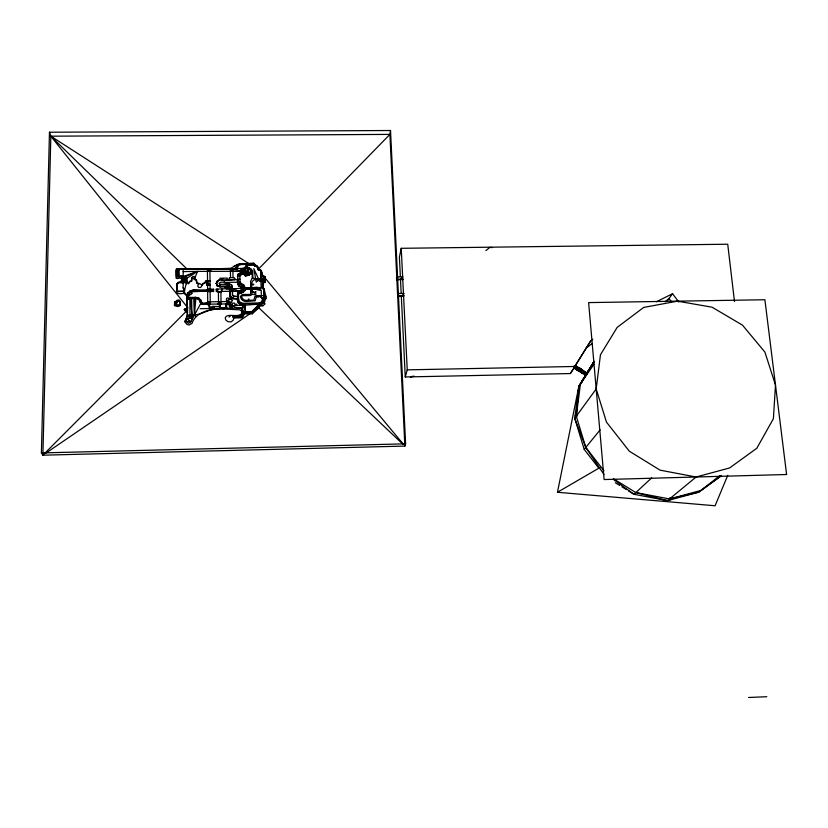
<?xml version="1.0" encoding="UTF-8"?>
<svg xmlns="http://www.w3.org/2000/svg" width="828" height="828" viewBox="0 0 828 828"><rect width="100%" height="100%" fill="white"/><g stroke="black" fill="none" stroke-linecap="round" stroke-linejoin="round"><path stroke-width="1.24" d="M207.611 289.872L192.945 290.09L190.098 290.866L188.091 292.77C185.048 302.023 190.533 313.201 184.82 321.73L186.859 324.328L189.043 325.031L191.992 323.427C195.894 311.897 209.546 309.527 220.196 308.492M184.82 321.73L187.407 315.447L187.138 312.011L184.551 310.531L184.292 309.33L185.72 309.165L186.424 309.9L186.931 309.165L186.652 295.782L183.982 293.35L179.407 293.785L176.478 292.76L177.006 283.652L177.875 282.483L180.99 281.396L182.771 276.718L197.457 271.398L240.855 271.284L241.859 272.195L237.895 274.792L237.45 276.593M185.772 281.427L185.824 278.146L186.497 278.136L185.772 281.427L184.83 282.327L183.868 281.458L183.433 277.007L183.081 287.937L184.582 290.214L183.982 293.35L183.371 291.352L177.958 291.559L176.964 290.876M206.482 269.172L230.712 268.303L238.06 264.153L253.482 263.097L258.025 267.092L258.564 269.245L261.13 270.363L262.352 275.734L265.001 276.583L265.457 279.812L264.474 279.823M207.538 280.609L205.665 280.796L204.795 282.617L202.653 283.559L201.721 285.36L200.728 284.107L197.126 282.886L196.495 279.792L194.539 278.984L194.156 276.376L193.017 276.417L191.516 277.897L191.527 280.537L189.415 281.416L188.577 283.197L187.18 282.069L186.828 277.515L185.493 277.535L185.161 281.437L184.489 281.448L184.385 277.308L183.433 276.438M232.585 290.659L232.43 288.361L229.718 290.711M232.564 288.361L216.232 289.169L216.253 291.508L220.921 292.243L221.914 291.425L229.77 291.301L230.06 297.935L231.736 299.001L238.309 298.949L231.674 298.152L230.287 296.941L229.739 294.944L231.757 297.728L233.517 297.966M232.544 288.454L229.532 288.599M265.001 276.583L264.939 279.181L258.046 278.974L264.432 278.87L264.515 282.141L265.26 282.131L265.001 276.583L263.511 276.469M41.4 452.926L49.473 132.221L390.516 130.513L405.606 443.829L404.871 446.085L42.89 455.183L41.4 452.926L405.606 443.829M247.375 265.467L245.678 266.295L244.281 268.996L246.32 267.951L246.465 265.747L247.344 265.374L254.434 265.281L257.177 266.688L258.584 270.301M183.071 283.559L183.588 282.089L184.83 282.327L183.071 283.559L182.108 282.741L182.243 276.914L177.233 276.987L176.281 276.117L176.737 268.614L233.889 268.883L236.373 267.185L237.895 264.701L242.542 263.842M176.478 292.76L177.006 283.652M262.031 275.331L262.186 273.116L261.13 270.363M194.663 277.308L194.539 278.984L197.457 271.398L185.172 276.749L183.526 276.304L182.243 276.914L181.891 280.34L180.421 282.41M244.343 274.803L244.457 269.731L246.289 267.868L248.897 267.837L250.553 268.821L251.07 272.143L246.413 274.803L245.574 276.2L244.343 274.803L244.239 268.355L246.102 266.036M576.288 416.256L578.886 386.262L593.955 361.619L580.428 384.006L576.288 416.256L585.8 447.451L603.995 474.527M183.143 269.276L183.185 275.683L177.233 275.765L177.213 269.359L237.036 269.183L238.526 265.25L240.099 264.691L253.492 263.863L253.854 265.374M696.089 477.011L660.071 470.149L629.332 451.219L606.469 422.104L596.191 388.953L600.466 354.736L617.16 327.391L643.677 307.436L677.439 301.164L712.049 307.188L742.499 325.156L764.906 352.097L775.494 385.051L773.393 418.73L756.813 448.258L729.592 467.955L696.089 477.011L667.492 500.65L633.958 494.285L628.462 490.88M594.266 361.35L578.886 386.262L574.756 418.347L584.216 449.387L599.12 468.544M262.279 280.537L262.424 287.854L263.718 290.193L263.904 299.312A5.651 5.289 0.5 0 1 258.388 304.673L257.891 306.505L251.567 312.477L243.856 313.212L241.848 316.451L239.892 316.979L232.74 317.103L233.641 318.035L233.392 319.918L231.26 321.813L228.145 321.73L225.723 319.981L225.247 317.786L226.375 316.192C231.229 313.812 238.247 317.859 242.097 313.129L241.186 307.975L225.651 308.399L226.593 307.498L226.831 303.897M207.29 281.706L210.043 281.147L206.151 281.717L207.29 281.706L210.084 285.318L207.021 285.36L207.29 281.706L206.151 281.199L205.209 283L203.077 283.942L200.759 287.43L198.658 287.461L197.613 285.836L198.699 284.139L196.712 283.279L196.101 280.237L194.114 279.378L193.524 278.198L192.127 277.887L191.837 281.127L189.829 281.799L188.473 283.818L186.569 282.079L186.497 278.136M390.516 130.513L389.905 134.395L404.871 446.085M174.47 302.344L174.843 305.822L177.678 306.505L179.397 306.06L180.1 305.449L180.276 301.599L179.262 299.964L177.244 300.212L174.47 302.344L178.123 300.46L179.459 300.916L180.1 305.449M182.025 278.788L179.521 278.094L177.368 278.591L176.302 278.198L176.561 276.738M237.357 299.726L238.153 302.355C243.111 307.705 251.526 303.421 257.777 304.683L257.404 306.039L251.557 311.825C248.514 312.342 241.196 309.403 242.045 314.785L239.882 316.141L232.72 316.265M264.484 276.355L264.908 280.495L262.776 281.872L262.807 287.43L263.656 288.299C264.515 293.826 266.823 303.628 259.123 305.304L251.96 312.653L243.856 313.212L243.67 315.954L242.107 317.817L233.641 318.035M186.652 295.782L186.838 294.82L184.396 292.563M727.771 475.282L715.081 505.763L557.461 492.277L578.896 386.241M734.488 301.558L727.729 244.219L401.238 248.307L399.417 257.125L400.359 276.459M400.897 279.409L403.019 279.295L396.591 279.905L396.612 276.987L402.925 276.894M396.591 279.905L396.612 276.987L397.378 277.597L396.477 277.608M404.126 293.443L397.792 293.536L397.771 296.465L402.574 296.383L402.253 295.948M397.771 296.465L397.792 293.536M184.489 281.448L185.213 278.156M402.17 279.833L402.191 276.904M187.138 312.011L187.387 310.924L185.42 310.717L184.458 309.186M402.977 296.383L403.008 293.464M244.498 273.074L245.574 276.2L249.611 274.844L251.401 273.074L251.246 270.176M238.702 285.939L237.501 283.093L240.006 283.052L241.02 283.973L241.724 287.544L238.702 285.939L237.564 283.725L237.853 274.316L241.828 271.719L243.215 269.483L240.782 268.489L240.855 271.284M407.231 369.857L574.963 366.462L570.389 373.552L405.265 376.968L407.231 369.857L401.238 248.307M207.631 291.642L210.146 291.601L207.611 289.303L213.634 289.21L213.655 291.549L207.621 291.042L190.75 291.839L189.157 293.371L188.598 299.229L189.136 297.956L190.492 297.418L195.812 297.345L198.679 298.028L200.707 299.871L202.156 303.12L207.724 303.027L210.229 301.816L209.898 269.235M233.931 271.377L240.813 270.797L241.828 271.719L239.892 275.921L237.398 275.952M225.578 303.917L225.64 307.83L220.165 307.685L220.113 304.942L221.045 303.99L220.921 292.243L221.883 289.086L221.914 291.425M229.708 290.68L229.542 288.372L229.459 289.086M179.252 268.81L176.737 268.614L175.733 270.787L176.302 278.198M229.687 289.955L229.925 290.421L229.894 288.599M260.365 278.808L260.965 277.038L260.654 270.445L257.881 269.017M175.029 302.344L174.304 305.325M175.194 302.375L175.101 304.787L180.038 305.139L177.647 305.573L174.915 304.932M244.053 313.905L252.343 313.802L258.781 307.757L259.392 306.339L263.045 305.708L264.846 303.907L264.246 302.851L265.902 297.914L261.876 297.976M245.067 307.54L236.86 307.975L227.783 303.886L229.201 301.257L228.186 300.647L229.584 298.794L232.451 300.605L231.136 302.479L230.153 301.868L227.783 303.886L200.262 304.321L190.337 322.537L188.235 323.313L185.482 320.798M234.252 291.239L241.124 290.504L242.004 291.239L241.538 292.036L237.843 292.646L237.419 300.347L238.195 302.81L240.244 304.538L245.026 305.18L245.109 310.386L245.005 304.88L242.49 304.921M237.326 294.489L237.843 292.646M245.564 268.427L246.465 265.747L248.949 268.241L251.515 269.307L252.747 271.667L252.871 278.27M238.619 299.705L238.485 293.381L241.59 292.657L242.055 291.86L241.176 291.135L241.083 288.175L243.453 284.977L239.954 282.42L238.65 285.308L241.683 286.912L244.581 287.181L245.606 288.703L245.626 289.872L242.832 292.636L243.38 290.938L245.585 289.396L256.183 289.241L261.224 290.235L261.317 295.244L260.696 295.875L256.307 295.482L255.003 296.062L253.854 300.212L249 300.285L248.98 299.084L248.369 299.094L248.39 300.295L246.185 300.326A4.357 4.068 -0.5 0 1 241.745 296.3L242.376 295.699L250.035 295.575L251.474 294.954L251.898 293.774L252.695 294.468L255.759 294.426L255.707 291.559L254.413 292.801L252.633 291.187L252.654 292.543L251.878 292.553L251.733 284.842L253.71 284.811L253.699 284.242L251.722 284.273L251.712 283.518L252.292 281.468L253.813 279.967L255.997 279.398L260.83 280.143L261.172 287.875L260.53 288.475L245.606 288.703L243.411 284.346M237.895 274.792L240.886 274.979L243.256 273.913L244.281 271.035M669.873 497.783L668.827 499.967L669.417 499.067L670.183 499.936L671.229 497.752M216.253 283.466L217.381 280.837L219.917 279.709L217.557 281.22L216.45 283.466L217.526 280.982L219.917 279.916L217.412 281.075L216.253 283.466L217.433 285.805L220.02 286.881L228.952 286.881L229.604 287.492L229.739 288.972L226.344 289.024M586.255 374.587L587.29 372.662L585.468 375.529M190.337 322.537L192.582 318.356L187.811 318.314L185.886 319.504M232.647 289.024L232.42 288.661M251.122 269.69L252.136 271.677L252.261 278.28L250.667 281.054L250.646 293.826L250.015 294.406L242.356 294.52L240.482 296.32A5.651 5.289 -0.4 0 0 246.206 301.506L255.179 300.792L256.328 296.652L260.696 296.579L262.652 299.332A4.347 4.068 0.5 0 1 258.367 303.493L243.059 303.741L240.844 303.193L239.23 301.765L238.578 299.25M586.907 373.273L587.155 372.89M575.284 365.427L587.114 372.931M579.3 368.657L579.641 368.129C581.556 370.23 584.703 371.244 585.955 374.805L585.324 375.736L587.176 372.838L586.203 372.952L586.824 373.356L594.204 361.443L580.428 384.006L585.872 374.981M580.428 384.006L586.338 374.235M570.389 373.552L572.997 369.319M574.942 366.152L590.799 340.722L592.807 339.221M590.799 340.722L573.907 368.025M585.8 375.519L573.721 367.901M587.404 372.735L586.969 373.138M578.979 370.665L580.604 371.575L581.887 369.536M573.825 367.725L578.068 370.613L579.641 368.129L581.836 369.619L580.086 369.143M586.007 374.96C587.818 374.121 575.946 370.116 574.052 367.384M186.569 282.079L184.582 290.214L184.323 288.806L183.081 287.937M575.118 366.048L575.45 365.531M266.119 298.38L264.184 288.827L263.169 287.782L262.9 283.124L265.26 282.131L264.215 281.209M187.335 299.25L195.812 297.345L195.822 298.515L198.006 299.032L198.679 298.028L200.8 303.804L202.167 304.29L206.721 303.048L206.731 304.218L208.749 305.128L209.08 307.385L211.937 307.602L213.075 309.258M578.886 386.262L594.018 364.144M596.191 388.953L574.756 418.347L585.8 447.451L603.943 470.759M667.327 300.771L672.564 293.723L678.743 301.982M186.931 309.165L186.838 294.82M584.216 449.387L600.114 429.898M206.731 304.218L207.724 303.027L210.25 304.166L210.229 301.816L207.714 301.858L227.752 301.537L230.505 302.976L231.488 305.232L229.801 306.826L228.6 304.342L230.505 302.976L227.783 303.886L226.499 301.558L226.468 299.136M189.25 293.071L190.761 291.404L191.92 293.309C189.467 297.531 188.815 290.763 189.726 294.727M241.724 311.162L239.592 309.807L218.064 308.761L210.074 310.045L200.366 313.812L190.926 315.861L189.912 314.93L187.376 314.971L190.016 318.407L191.93 314.899L190.481 299.043L191.63 297.79L194.166 297.749L194.466 314.857L195.988 316.7M258.046 269.545L389.905 134.395L50.829 136.185L49.473 132.221M210.312 304.166L209.37 305.118L209.753 307.064L211.927 307.033L212.403 306.37L219.534 306.598L219.492 304.952L217.526 304.052M186.859 310.728L42.89 455.183L50.829 136.185L249.363 263.956M186.776 311.525L187.387 310.924M254.413 292.801L255.707 291.559M242.552 307.581L245.005 304.88M238.526 293.847L241.559 293.205L238.485 293.381M240.006 283.052L239.851 275.279L243.204 273.271M230.432 271.429L232.896 269.079L233.03 277.608M207.611 289.303L210.115 289.262L211.15 291.58L213.634 289.21M651.677 477.911L633.958 494.285L613.3 479.298M185.72 309.165L186.372 309.631L187.066 308.989L186.424 309.9M259.247 269.804L258.564 269.245M665.05 301.806L669.024 298.494L671.342 301.599M485.881 250.594L489.865 247.396L492.432 247.572M189.477 293.278L191.299 291.839M719.729 475.707L698.791 492.142L667.492 500.65L635.811 492.567L613.476 478.75M586.007 348.174L592.175 343.527M721.498 475.562L698.791 492.142L669.531 498.963L635.811 492.567M721.271 475.841L700.974 490.414L669.531 498.963M46.078 452.999L250.273 313.574M253.461 311.39L258.781 307.757L402.998 444.305M187.118 278.136L197.457 271.398L183.174 271.594M577.23 414.507L575.212 415.739L576.164 416.38L575.315 417.053L577.53 415.718M557.461 492.277L599.938 467.541M238.65 285.308L241.02 283.973L243.453 284.977L244.581 287.181L243.504 289.458L241.124 290.504M240.813 270.797L243.215 269.483L244.322 271.677L241.859 272.195M228.983 317.01L230.184 316.358M229.17 280.019L234.055 279.346L234.697 279.936L224.73 280.195L229.17 280.133L229.532 277.659L234.024 277.597L235.949 279.916L238.423 279.885L237.45 279.274L237.501 279.895M241.186 307.975L243.898 311.587L242.314 312.384L251.557 311.825M656.356 301.775L672.564 293.723M245.067 271.76L246.371 272.929L249.259 272.888L246.413 274.234L245.523 273.882L245.026 269.069L245.109 273.064M176.706 301.237L179.324 300.968L180.028 303.959M245.14 268.055L233.9 269.059M241.517 292.739L242.79 292.17M582.25 372.704L573.856 366.214M233.889 266.305L237.895 264.701M245.678 266.295L247.396 265.612M261.027 280.547L263.966 280.506L263.894 276.997L261.576 277.028L261.172 270.797L258.46 269.4L257.694 267.04L256.349 265.829L254.455 265.364L254.124 263.573L240.089 264.132L238.112 264.877C237.253 266.316 235.442 268.924 237.036 269.183M182.243 276.914L182.771 276.718M188.598 299.229L187.325 295.441L188.577 295.42L188.091 292.77L190.75 291.839L190.098 290.866L192.955 291.259L192.945 290.09L206.617 291.052L206.607 289.883L207.621 291.042M239.892 316.855L243.132 315.044L243.939 312.984L251.567 312.477M176.198 269.307C187.563 267.982 199.32 269.607 210.892 268.934M183.371 291.352L184.333 291.156L184.592 292.563M413.006 376.274L410.491 376.864L414.3 376.243M236.456 271.512L237.108 271.501M242.221 268.748L246.32 267.951M195.822 298.515L198.679 298.028M224.44 284.273L228.828 283.58L231.654 284.925L232.585 290.794L229.573 290.783L229.625 291.57L229.553 290.349M216.222 283.228L217.402 285.567L219.989 286.643L228.859 285.919L229.873 286.83L228.838 285.681C227.772 288.061 209.07 283.807 220.02 286.674M234.21 288.9L241.083 288.175L243.504 289.458L241.683 286.912M251.784 287.823L256.173 287.212L261.172 287.875L245.554 288.072L260.53 288.475L251.784 287.823L251.857 291.435M584.972 374.908L585.955 374.805M249.259 272.888L246.371 272.929M236.818 305.625L236.798 304.207L234.624 304.249L234.614 303.12L232.326 303.162L232.389 308.047L229.801 306.826L232.357 305.687L242.511 305.221L242.594 310.428M183.588 282.089L184.168 282.058M748.574 697.486L766.831 696.721M208.998 304.186L210.25 304.166L207.859 304.197M200.148 308.709L228.186 308.254M184.292 309.33L185.865 309.31M229.159 279.243L227.224 279.274L227.214 278.104L219.927 278.208L219.948 280.154M224.398 280.081L224.419 282.41L237.532 282.224L237.481 281.592L238.454 282.213L237.481 281.603L240.058 281.561M259.185 281.282L264.484 281.209M403.039 279.202L396.726 279.295L397.492 279.895M182.108 282.741L178.237 282.803L177.347 283.642L177.358 290.369L178.258 291.218L184.333 291.156L184.323 288.806M224.419 282.151L220.631 282.213L218.985 283.424L219.989 284.346L228.89 284.211L231.654 284.925M230.267 296.714L231.674 298.152L233.537 298.194L231.778 297.966L229.76 295.182L229.873 286.83M231.964 288.931L236.425 288.868M232.409 289.293L229.894 289.386M250.553 289.013L251.826 289.303M256.825 289.696L260.561 289.645M232.44 290.742L232.564 290.193M229.563 290.514L232.575 290.38L232.637 291.518M231.995 291.27L241.176 291.135M216.232 289.169L218.406 292.284L220.921 292.243M257.984 295.689L265.726 295.575L265.757 296.486L264.422 296.507L264.391 295.596L265.757 296.486M190.481 299.043L191.848 299.022M404.24 295.762L397.895 295.855L398.672 296.445M186.372 309.631L187.387 309.61M177.233 275.765L178.434 275.755M252.261 278.28L258.502 278.829L258.522 279.988L256.276 282.162L253.792 268.582L258.502 278.829M240.027 279.233L237.45 279.274L238.423 279.885M210.043 281.147L207.538 281.178L207.404 269.266L210.902 269.214L210.923 271.532M264.246 302.851L263.283 302.872L264.846 303.907M206.389 269.276L207.404 269.266L209.919 271.553M218.023 308.627L224.44 308.709M249.611 274.844L245.098 274.265M184.085 276.707L185.493 277.535L184.385 277.308M197.406 268.769L201.908 268.996M233.568 296.393L238.278 296.61L233.517 296.062L232.492 295.141L232.378 286.798L231.24 284.584M256.328 296.652L258.522 296.848M231.654 297.914L233.527 298.173M578.41 370.095L581.763 372.91M183.526 276.304L185.493 277.535M228.838 285.681L229.553 286.198M253.482 263.304L254.434 264.163M194.176 297.811L195.801 298.96L194.466 314.857L190.016 318.407L189.86 299.208L189.136 297.956L190.502 298.597L190.492 297.418M255.479 265.219L257.042 265.943M253.523 263.708L254.879 265.436L254.724 264.484M261.234 271.129L259.019 270L258.512 267.879L256.908 266.326M229.346 287.078L224.471 286.819L229.522 285.96M264.391 295.596L264.432 297.935L265.933 298.825M188.091 292.77L189.157 293.371M615.287 482.734L619.675 485.446M621.869 486.802L626.268 489.524M574.953 365.945L578.213 367.974L575.056 365.769M582.995 370.954L585.127 372.279M237.481 281.603L238.454 282.213M261.255 304.538L263.045 305.708M210.084 285.318L207 283.259L207.021 285.36M191.92 293.309L190.761 291.404M237.853 274.316L239.892 275.921L239.851 275.279M575.108 368.098L578.068 370.613M239.188 301.299L240.803 302.737L243.018 303.276L258.346 303.038A4.357 4.078 0.5 0 0 262.631 298.877M198.006 299.032L199.641 300.492L200.707 299.871L200.252 302.541L201.504 302.52L200.8 303.804L202.156 303.12L202.167 304.29M218.509 301.682L221.045 303.99M186.652 268.696L50.829 136.185L187.873 307.881M262.652 299.332L260.696 296.579M262.176 274.503L403.215 444.098M264.753 278.881L265.457 279.812M241.828 271.719L243.256 273.913M185.482 282.037L186.569 283.849M216.418 283.228L217.588 285.691M254.279 263.418L254.558 264.236M251.96 312.653L252.343 313.802M220.155 306.588L220.579 307.912L220.113 304.942M258.264 268.779L258.46 269.4M251.401 273.074L251.681 273.985L251.764 271.615L250.553 268.821L248.897 267.837L248.959 268.8M257.208 267.33L257.912 269.659M579.641 368.129L580.656 371.493M260.654 270.445L260.965 277.038M177.875 282.483L178.206 283.673M259.123 305.304L259.392 306.339M264.67 281.354L264.939 282.627M263.097 281.479L263.366 282.803M183.102 277.328L183.868 281.458L183.433 277.007M244.239 268.355L244.457 269.731M229.967 294.944L229.853 286.602M228.838 285.888L228.828 283.58M262.776 281.872L262.9 283.124M232.492 295.141L232.554 295.762L232.44 290.545M241.538 292.036L241.59 292.657M241.083 288.175L241.134 288.796M242.004 291.239L242.055 291.86M246.289 267.868L246.33 268.51M250.532 287.844L250.605 291.456M232.606 291.218L232.575 290.545M400.483 279.036L401.176 293.205M401.301 295.782L405.265 376.968M578.834 370.571L578.855 371.11M243.898 311.587L243.929 312.353M264.432 297.935L264.474 298.846M245.492 272.578L245.523 273.882M194.166 297.749L194.466 314.857L191.93 314.899L191.63 297.79M240.089 264.132L240.099 264.691M239.882 316.141L239.892 316.979M217.64 289.148L217.671 291.487M230.401 269.11L230.526 277.649M227.783 303.886L227.731 300.285A1.242 1.159 -2 0 0 228.973 299.115A1.242 1.159 -2 0 0 227.721 297.976A1.242 1.159 -2 0 0 226.499 299.167M219.989 284.346L219.989 286.643M218.406 292.284L218.53 304.031M211.13 289.251L211.15 291.58M207.58 285.349L207.735 304.207M250.605 270.27L250.087 272.412L246.734 272.464L245.699 271.532L248.328 271.719L248.679 269.824L250.056 269.193L250.605 270.27M247.758 269.659L246.961 271.222L245.688 270.766L245.668 269.4L246.672 268.438L249.694 268.883L247.758 269.659M190.005 321.792L190.502 321.502L190.005 321.792M189.291 320.602L188.266 320.084C189.871 317.114 182.988 320.84 187.925 321.906L189.291 320.602M786.6 474.506L604.119 479.547L588.625 302.603L764.896 299.746L786.6 474.506M214.235 307.964L213.396 307.975L213.407 308.761L214.245 308.74L214.235 307.964M223.56 280.257L221.449 280.464L223.56 280.257M177.068 302.365L175.66 302.386L175.66 304.476L176.364 304.466L177.068 302.365M179.003 270.166L177.885 270.176L178.155 274.503L179.272 274.482L179.003 270.166M222.991 278.684L221.883 279.171L222.991 278.684M256.028 266.274L254.465 265.933L256.028 266.274"/></g></svg>
